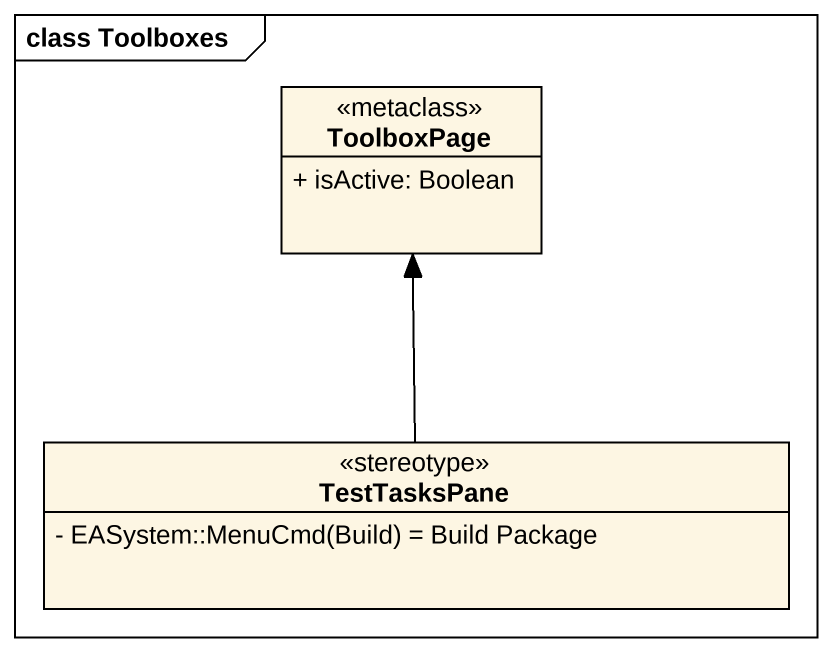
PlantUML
@startuml
mainframe class Toolboxes
hide circle
hide empty members
skinparam classAttributeIconSize 0
class ToolboxPage <<metaclass>> {
  + isActive: Boolean
}
class TestTasksPane <<stereotype>> {
  {field} - EASystem::MenuCmd(Build) = Build Package
}
TestTasksPane -up-> ToolboxPage
@enduml
